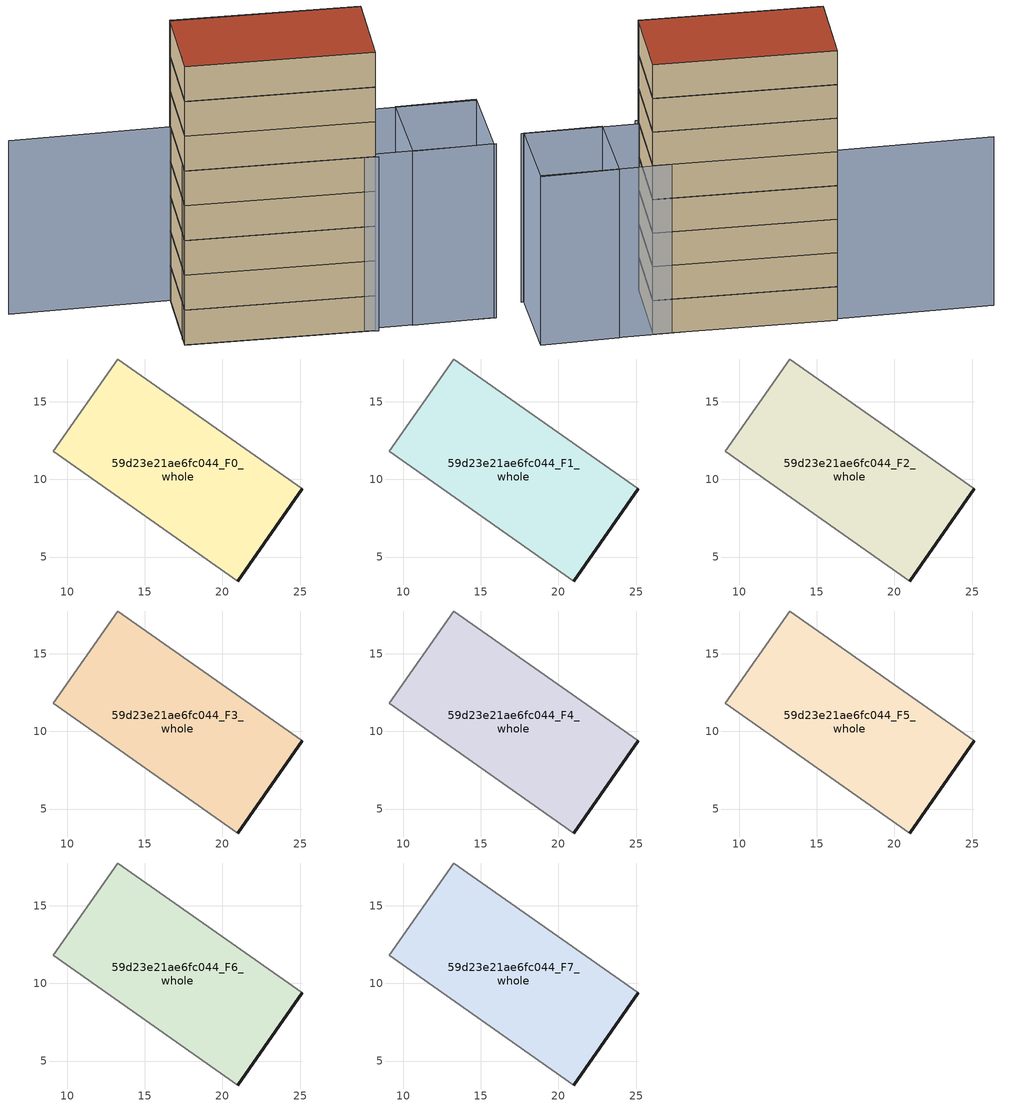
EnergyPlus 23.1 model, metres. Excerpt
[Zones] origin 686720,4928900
59d23e21ae6fc044_F0_whole
 floor ground (EU_floor_Construction): 20.98,3.46 25.16,9.39 13.27,17.76 9.09,11.83 z0
 wall outside (EU_wall_Construction): 25.16,9.39 20.98,3.46 z0:3
 wall adiabatic (EU_wall_Construction): 20.98,3.46 9.09,11.83 13.27,17.76 25.16,9.39 z0:3
59d23e21ae6fc044_F1_whole
 floor to 59d23e21ae6fc044_F0_whole (EU_floor_Construction): 20.98,3.46 25.16,9.39 13.26,17.76 9.09,11.83 z3
 wall outside (EU_wall_Construction): 25.16,9.39 20.98,3.46 z3:6
 wall adiabatic (EU_wall_Construction): 20.98,3.46 9.09,11.83 13.27,17.76 25.16,9.39 z3:6
59d23e21ae6fc044_F2_whole
 floor to 59d23e21ae6fc044_F1_whole (EU_floor_Construction): 20.98,3.46 25.16,9.39 13.26,17.76 9.09,11.83 z6
 wall outside (EU_wall_Construction): 25.16,9.39 20.98,3.46 z6:9
 wall adiabatic (EU_wall_Construction): 20.98,3.46 9.09,11.83 13.27,17.76 25.16,9.39 z6:9
59d23e21ae6fc044_F3_whole
 floor to 59d23e21ae6fc044_F2_whole (EU_floor_Construction): 20.98,3.46 25.16,9.39 13.26,17.76 9.09,11.83 z9
 wall outside (EU_wall_Construction): 25.16,9.39 20.98,3.46 z9:12
 wall adiabatic (EU_wall_Construction): 20.98,3.46 9.09,11.83 13.27,17.76 25.16,9.39 z9:12
59d23e21ae6fc044_F4_whole
 floor to 59d23e21ae6fc044_F3_whole (EU_floor_Construction): 20.98,3.46 25.16,9.39 13.26,17.76 9.09,11.83 z12
 wall outside (EU_wall_Construction): 25.16,9.39 20.98,3.46 z12:15
 wall adiabatic (EU_wall_Construction): 20.98,3.46 9.09,11.83 13.27,17.76 25.16,9.39 z12:15
59d23e21ae6fc044_F5_whole
 floor to 59d23e21ae6fc044_F4_whole (EU_floor_Construction): 20.98,3.46 25.16,9.39 13.26,17.76 9.09,11.83 z15
 wall outside (EU_wall_Construction): 25.16,9.39 20.98,3.46 z15:18
 wall adiabatic (EU_wall_Construction): 20.98,3.46 9.09,11.83 13.27,17.76 25.16,9.39 z15:18
59d23e21ae6fc044_F6_whole
 floor to 59d23e21ae6fc044_F5_whole (EU_floor_Construction): 20.98,3.46 25.16,9.39 13.26,17.76 9.09,11.83 z18
 wall outside (EU_wall_Construction): 25.16,9.39 20.98,3.46 z18:21
 wall adiabatic (EU_wall_Construction): 20.98,3.46 9.09,11.83 13.27,17.76 25.16,9.39 z18:21
59d23e21ae6fc044_F7_whole
 floor to 59d23e21ae6fc044_F6_whole (EU_floor_Construction): 20.98,3.46 25.16,9.39 13.26,17.76 9.09,11.83 z21
 wall outside (EU_wall_Construction): 25.16,9.39 20.98,3.46 z21:24
 wall adiabatic (EU_wall_Construction): 20.98,3.46 9.09,11.83 13.27,17.76 25.16,9.39 z21:24
 roof outside (EU_roof_Construction): 25.16,9.39 20.98,3.46 9.09,11.83 13.27,17.76 z24
shading: 18.48,5.65 28.95,-1.43 / 9.55,12.58 21.15,3.26 / 32.54,4.47 2.82,24.46 / 32.61,4.58 28.78,-1.31 / 28.78,-1.31 23.58,2.08 / 23.58,2.08 27.41,7.96 / 27.41,7.96 32.61,4.58 z0:15
[Building]
EU S2 Campaign: North Axis=0; Terrain=City; Solar Distribution=FullExterior
[Site:Location]
Bologna: Latitude=44.5; Longitude=11.25; Time Zone=1; Elevation=37
[SizingPeriod:WeatherFileDays]
AnnualSizingPeriod: Begin Month=1; Begin Day of Month=1; End Month=12; End Day of Month=31; Day of Week for Start Day=Monday; Use Weather File Daylight Saving Period=No; Use Weather File Rain and Snow Indicators=No
[MATERIAL]
EU_InternalMass_Material: Roughness=MediumRough; Thickness=0.1; Conductivity=1; Density=1800; Specific Heat=900; Thermal Absorptance=0.9; Solar Absorptance=0.7; Visible Absorptance=0.7
[MATERIAL:NOMASS] Roughness=MediumRough; Thermal Absorptance=0.9; Solar Absorptance=0.7; Visible Absorptance=0.7
Name | Thermal Resistance
EU_wall_NoMass | 0.905828
EU_roof_NoMass | 0.37593
EU_floor_NoMass | 0.67114
[CONSTRUCTION]
EU_wall_Construction: EU_wall_NoMass
EU_roof_Construction: EU_roof_NoMass
EU_floor_Construction: EU_floor_NoMass
EU_InternalMass_Construction: EU_InternalMass_Material
[ZONE] Type=1; Multiplier=1; Ceiling Height=autocalculate; Volume=316.562; Floor Area=autocalculate; Part of Total Floor Area=Yes
59d23e21ae6fc044_F0_whole; 59d23e21ae6fc044_F1_whole; 59d23e21ae6fc044_F2_whole; 59d23e21ae6fc044_F3_whole; 59d23e21ae6fc044_F4_whole; 59d23e21ae6fc044_F5_whole; 59d23e21ae6fc044_F6_whole; 59d23e21ae6fc044_F7_whole
[INTERNALMASS] Construction=EU_InternalMass_Construction; Surface Area=105.521
Name | Zone or ZoneList
59d23e21ae6fc044_F0_whole_EU_InternalMass | 59d23e21ae6fc044_F0_whole
59d23e21ae6fc044_F1_whole_EU_InternalMass | 59d23e21ae6fc044_F1_whole
59d23e21ae6fc044_F2_whole_EU_InternalMass | 59d23e21ae6fc044_F2_whole
59d23e21ae6fc044_F3_whole_EU_InternalMass | 59d23e21ae6fc044_F3_whole
59d23e21ae6fc044_F4_whole_EU_InternalMass | 59d23e21ae6fc044_F4_whole
59d23e21ae6fc044_F5_whole_EU_InternalMass | 59d23e21ae6fc044_F5_whole
59d23e21ae6fc044_F6_whole_EU_InternalMass | 59d23e21ae6fc044_F6_whole
59d23e21ae6fc044_F7_whole_EU_InternalMass | 59d23e21ae6fc044_F7_whole
[OTHEREQUIPMENT] Fuel Type=Electricity; Design Level Calculation Method=Watts/Area; Power per Zone Floor Area=1; Fraction Latent=0; Fraction Radiant=0; Fraction Lost=0; Carbon Dioxide Generation Rate=0; EndUse Subcategory=EU_Step8_InternalGains
Name | Zone or ZoneList or Space or SpaceList | Schedule
EU_Step8_InternalGain_59d23e21ae6fc044_F0_whole_f000 | 59d23e21ae6fc044_F0_whole | EU_Step8_GainSchedule_59d23e21ae6fc044_F0_whole_f000
EU_Step8_InternalGain_59d23e21ae6fc044_F1_whole_f000 | 59d23e21ae6fc044_F1_whole | EU_Step8_GainSchedule_59d23e21ae6fc044_F1_whole_f000
EU_Step8_InternalGain_59d23e21ae6fc044_F2_whole_f000 | 59d23e21ae6fc044_F2_whole | EU_Step8_GainSchedule_59d23e21ae6fc044_F2_whole_f000
EU_Step8_InternalGain_59d23e21ae6fc044_F3_whole_f000 | 59d23e21ae6fc044_F3_whole | EU_Step8_GainSchedule_59d23e21ae6fc044_F3_whole_f000
EU_Step8_InternalGain_59d23e21ae6fc044_F4_whole_f000 | 59d23e21ae6fc044_F4_whole | EU_Step8_GainSchedule_59d23e21ae6fc044_F4_whole_f000
EU_Step8_InternalGain_59d23e21ae6fc044_F5_whole_f000 | 59d23e21ae6fc044_F5_whole | EU_Step8_GainSchedule_59d23e21ae6fc044_F5_whole_f000
EU_Step8_InternalGain_59d23e21ae6fc044_F6_whole_f000 | 59d23e21ae6fc044_F6_whole | EU_Step8_GainSchedule_59d23e21ae6fc044_F6_whole_f000
EU_Step8_InternalGain_59d23e21ae6fc044_F7_whole_f000 | 59d23e21ae6fc044_F7_whole | EU_Step8_GainSchedule_59d23e21ae6fc044_F7_whole_f000
[ZONEVENTILATION:DESIGNFLOWRATE] Schedule=EU_AlwaysOn; Design Flow Rate Calculation Method=AirChanges/Hour; Air Changes per Hour=0.73129; Ventilation Type=Natural; Fan Pressure Rise=0; Fan Total Efficiency=1; Constant Term Coefficient=1; Temperature Term Coefficient=0; Velocity Term Coefficient=0; Velocity Squared Term Coefficient=0; Minimum Indoor Temperature=-100; Maximum Indoor Temperature=100; Delta Temperature=-100; Minimum Outdoor Temperature=-100; Maximum Outdoor Temperature=100; Maximum Wind Speed=40
Name | Zone or ZoneList or Space or SpaceList
EU_ConstantAir_59d23e21ae6fc044_F0_whole | 59d23e21ae6fc044_F0_whole
EU_ConstantAir_59d23e21ae6fc044_F1_whole | 59d23e21ae6fc044_F1_whole
EU_ConstantAir_59d23e21ae6fc044_F2_whole | 59d23e21ae6fc044_F2_whole
EU_ConstantAir_59d23e21ae6fc044_F3_whole | 59d23e21ae6fc044_F3_whole
EU_ConstantAir_59d23e21ae6fc044_F4_whole | 59d23e21ae6fc044_F4_whole
EU_ConstantAir_59d23e21ae6fc044_F5_whole | 59d23e21ae6fc044_F5_whole
EU_ConstantAir_59d23e21ae6fc044_F6_whole | 59d23e21ae6fc044_F6_whole
EU_ConstantAir_59d23e21ae6fc044_F7_whole | 59d23e21ae6fc044_F7_whole
[HVACTEMPLATE:THERMOSTAT] Constant Heating Setpoint=20; Constant Cooling Setpoint=50
EU_HeatOnly_59d23e21ae6fc044_F0_whole; EU_HeatOnly_59d23e21ae6fc044_F1_whole; EU_HeatOnly_59d23e21ae6fc044_F2_whole; EU_HeatOnly_59d23e21ae6fc044_F3_whole; EU_HeatOnly_59d23e21ae6fc044_F4_whole; EU_HeatOnly_59d23e21ae6fc044_F5_whole; EU_HeatOnly_59d23e21ae6fc044_F6_whole; EU_HeatOnly_59d23e21ae6fc044_F7_whole
[HVACTEMPLATE:ZONE:IDEALLOADSAIRSYSTEM] System Availability Schedule=EU_AlwaysOn; Maximum Heating Supply Air Temperature=50; Minimum Cooling Supply Air Temperature=13; Maximum Heating Supply Air Humidity Ratio=0.0156; Minimum Cooling Supply Air Humidity Ratio=0.0077; Heating Limit=NoLimit; Cooling Limit=NoLimit; Heating Availability Schedule=EU_AlwaysOn; Cooling Availability Schedule=EU_CoolingOff; Dehumidification Control Type=ConstantSensibleHeatRatio; Cooling Sensible Heat Ratio=0.7; Dehumidification Setpoint=60; Humidification Control Type=None; Humidification Setpoint=30; Outdoor Air Method=None; Outdoor Air Flow Rate per Person=0.00944; Outdoor Air Flow Rate per Zone Floor Area=0; Outdoor Air Flow Rate per Zone=0; Demand Controlled Ventilation Type=None; Outdoor Air Economizer Type=NoEconomizer; Heat Recovery Type=None; Sensible Heat Recovery Effectiveness=0.7; Latent Heat Recovery Effectiveness=0.65
Name | Template Thermostat
59d23e21ae6fc044_F0_whole | EU_HeatOnly_59d23e21ae6fc044_F0_whole
59d23e21ae6fc044_F1_whole | EU_HeatOnly_59d23e21ae6fc044_F1_whole
59d23e21ae6fc044_F2_whole | EU_HeatOnly_59d23e21ae6fc044_F2_whole
59d23e21ae6fc044_F3_whole | EU_HeatOnly_59d23e21ae6fc044_F3_whole
59d23e21ae6fc044_F4_whole | EU_HeatOnly_59d23e21ae6fc044_F4_whole
59d23e21ae6fc044_F5_whole | EU_HeatOnly_59d23e21ae6fc044_F5_whole
59d23e21ae6fc044_F6_whole | EU_HeatOnly_59d23e21ae6fc044_F6_whole
59d23e21ae6fc044_F7_whole | EU_HeatOnly_59d23e21ae6fc044_F7_whole
[SIZING:ZONE] Zone Cooling Design Supply Air Temperature Input Method=SupplyAirTemperature; Zone Cooling Design Supply Air Temperature=13; Zone Heating Design Supply Air Temperature Input Method=SupplyAirTemperature; Zone Heating Design Supply Air Temperature=50; Zone Cooling Design Supply Air Humidity Ratio=0.008; Zone Heating Design Supply Air Humidity Ratio=0.008; Cooling Design Air Flow Method=DesignDay; Cooling Design Air Flow Rate=0; Cooling Minimum Air Flow per Zone Floor Area=0.000762; Cooling Minimum Air Flow=0; Cooling Minimum Air Flow Fraction=0.2; Heating Design Air Flow Method=DesignDay; Heating Design Air Flow Rate=0; Heating Maximum Air Flow per Zone Floor Area=0.002032; Heating Maximum Air Flow=0.141576; Heating Maximum Air Flow Fraction=0.3; Account for Dedicated Outdoor Air System=No; Dedicated Outdoor Air System Control Strategy=NeutralSupplyAir; Dedicated Outdoor Air Low Setpoint Temperature for Design=autosize; Dedicated Outdoor Air High Setpoint Temperature for Design=autosize; Zone Load Sizing Method=Sensible Load Only No Latent Load; Zone Latent Cooling Design Supply Air Humidity Ratio Input Method=HumidityRatioDifference; Zone Cooling Design Supply Air Humidity Ratio Difference=0.005; Zone Latent Heating Design Supply Air Humidity Ratio Input Method=HumidityRatioDifference; Zone Humidification Design Supply Air Humidity Ratio Difference=0.005
59d23e21ae6fc044_F0_whole; 59d23e21ae6fc044_F1_whole; 59d23e21ae6fc044_F2_whole; 59d23e21ae6fc044_F3_whole; 59d23e21ae6fc044_F4_whole; 59d23e21ae6fc044_F5_whole; 59d23e21ae6fc044_F6_whole; 59d23e21ae6fc044_F7_whole
[SCHEDULE:CONSTANT]
Name | Hourly Value
EU_AlwaysOn | 1
EU_CoolingOff | 0
[SCHEDULE:FILE] Column Number=1; Rows to Skip at Top=0; Number of Hours of Data=8760; Column Separator=Comma; Interpolate to Timestep=No; Minutes per Item=60; Adjust Schedule for Daylight Savings=Yes
Name | File
EU_Step8_GainSchedule_59d23e21ae6fc044_F0_whole_f000 | ../../schedules/59d23e21ae6fc044/59d23e21ae6fc044_F0_whole_f000_gain.csv
EU_Step8_GainSchedule_59d23e21ae6fc044_F1_whole_f000 | ../../schedules/59d23e21ae6fc044/59d23e21ae6fc044_F1_whole_f000_gain.csv
EU_Step8_GainSchedule_59d23e21ae6fc044_F2_whole_f000 | ../../schedules/59d23e21ae6fc044/59d23e21ae6fc044_F2_whole_f000_gain.csv
EU_Step8_GainSchedule_59d23e21ae6fc044_F3_whole_f000 | ../../schedules/59d23e21ae6fc044/59d23e21ae6fc044_F3_whole_f000_gain.csv
EU_Step8_GainSchedule_59d23e21ae6fc044_F4_whole_f000 | ../../schedules/59d23e21ae6fc044/59d23e21ae6fc044_F4_whole_f000_gain.csv
EU_Step8_GainSchedule_59d23e21ae6fc044_F5_whole_f000 | ../../schedules/59d23e21ae6fc044/59d23e21ae6fc044_F5_whole_f000_gain.csv
EU_Step8_GainSchedule_59d23e21ae6fc044_F6_whole_f000 | ../../schedules/59d23e21ae6fc044/59d23e21ae6fc044_F6_whole_f000_gain.csv
EU_Step8_GainSchedule_59d23e21ae6fc044_F7_whole_f000 | ../../schedules/59d23e21ae6fc044/59d23e21ae6fc044_F7_whole_f000_gain.csv
